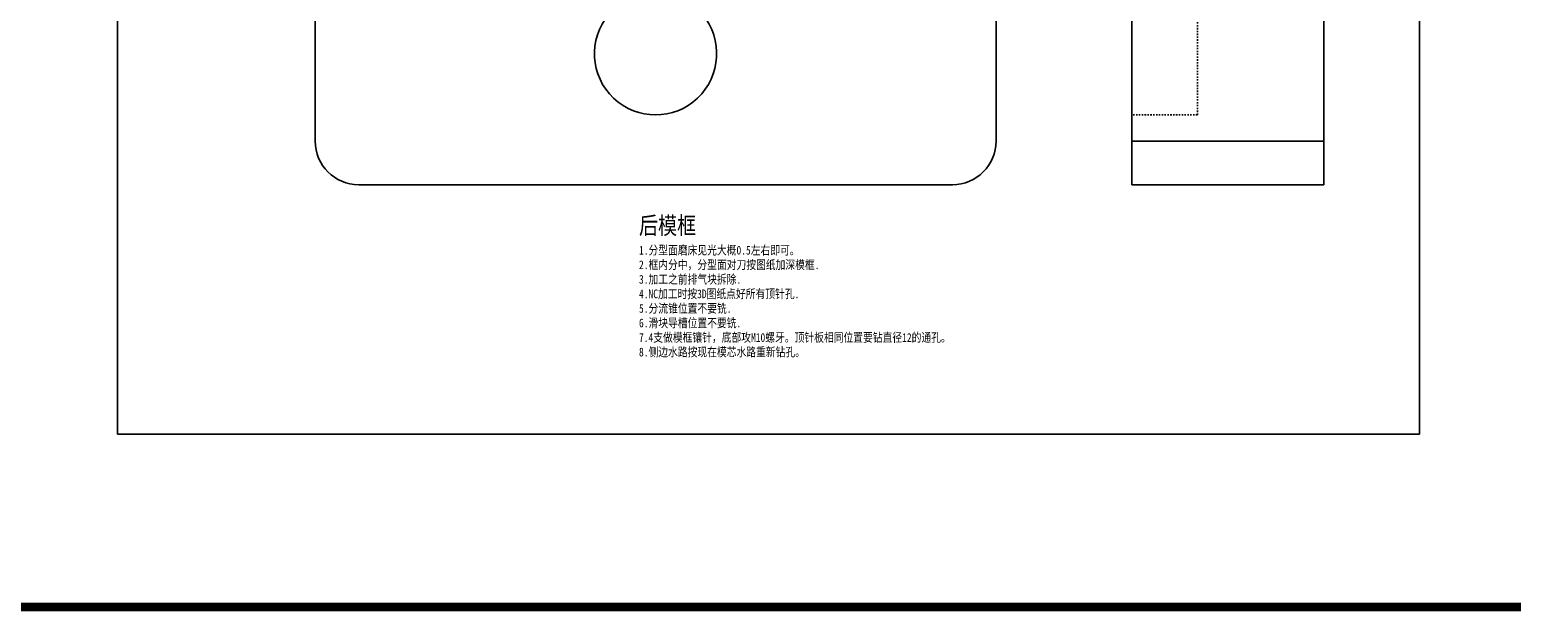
# Model space of a CAD drawing. Header units: millimetres. Extents: x 1147 to 12155, y -6137 to -4403.
# Drawn here: x 5386 to 7084, y -6137 to -5470 of the extents above; entities that cross this region are included whole.
import ezdxf

# ---------------------------------------------------------------- set-up
doc = ezdxf.new("R2010")
doc.units = ezdxf.units.MM
doc.header["$LTSCALE"] = 16.335
doc.linetypes.add('HIDDEN', pattern=[0.2, 0.1, -0.1])
doc.layers.get('0').update_dxf_attribs({"linetype": 'CONTINUOUS'})
doc.layers.add('DEFAULT_2', color=8, linetype='HIDDEN')
doc.styles.get("Standard").update_dxf_attribs({"font": 'txt', "width": 0.8})

msp = doc.modelspace()

# ---------------------------------------------------------------- linework, layer by layer
at = {"color": 7, "linetype": 'Continuous'}
for p, q in [((6648.663, -5648.086), (6648.663, -4783.086)), ((6868.663, -5648.086), (6868.663, -4783.086)), ((6492.984, -5598.086), (6492.984, -4913.086)), ((5712.984, -5405.086), (5712.984, -5598.086)), ((6648.663, -5598.086), (6868.663, -5598.086)), ((5762.984, -5648.086), (6442.984, -5648.086)), ((6648.663, -5648.086), (6868.663, -5648.086))]:
    msp.add_line(p, q, dxfattribs=at)
at = {"color": 4, "const_width": 10}
msp.add_lwpolyline([(1152.047, -4407.867), (12150.021, -4407.867), (12150.021, -6132.016), (1152.047, -6132.016)], close=True, dxfattribs=at)
msp.add_lwpolyline([(5486.614, -4662.147), (6978.072, -4662.147), (6978.072, -5933.793), (5486.614, -5933.793)], close=True)
at = {"color": 7, "linetype": 'Continuous'}
for centre, radius, start, end in [((6102.984, -5498.086), 70, 139.994799, 40.005201), ((5762.984, -5598.086), 50, 180, 270), ((6442.984, -5598.086), 50, 270, 0)]:
    msp.add_arc(centre, radius, start, end, dxfattribs=at)
at = {"layer": 'DEFAULT_2', "color": 8, "linetype": 'HIDDEN'}
for p, q in [((6723.663, -5568.082), (6723.663, -5453.086)), ((6723.663, -5568.086), (6648.663, -5568.086))]:
    msp.add_line(p, q, dxfattribs=at)

# ---------------------------------------------------------------- texts
at = {"insert": (6084.001, -5684.838), "char_height": 20, "width": 867.06888, "attachment_point": 1}
msp.add_mtext('{\\fSimSun|b0|i0|c134|p2;后模框\\P\\H0.5x;1.分型面磨床见光大概0.5左右即可。\\P2.框内分中，分型面对刀按图纸加深模框.\\P3.加工之前排气块拆除.\\P4.NC加工时按3D图纸点好所有顶针孔.\\P5.分流锥位置不要铣.\\P6.滑块导槽位置不要铣.\\P7.4支做模框镶针，底部攻M10螺牙。顶针板相同位置要钻直径12的通孔。\\P8.侧边水路按现在模芯水路重新钻孔。}', dxfattribs=at)

doc.saveas('drawing.dxf')
